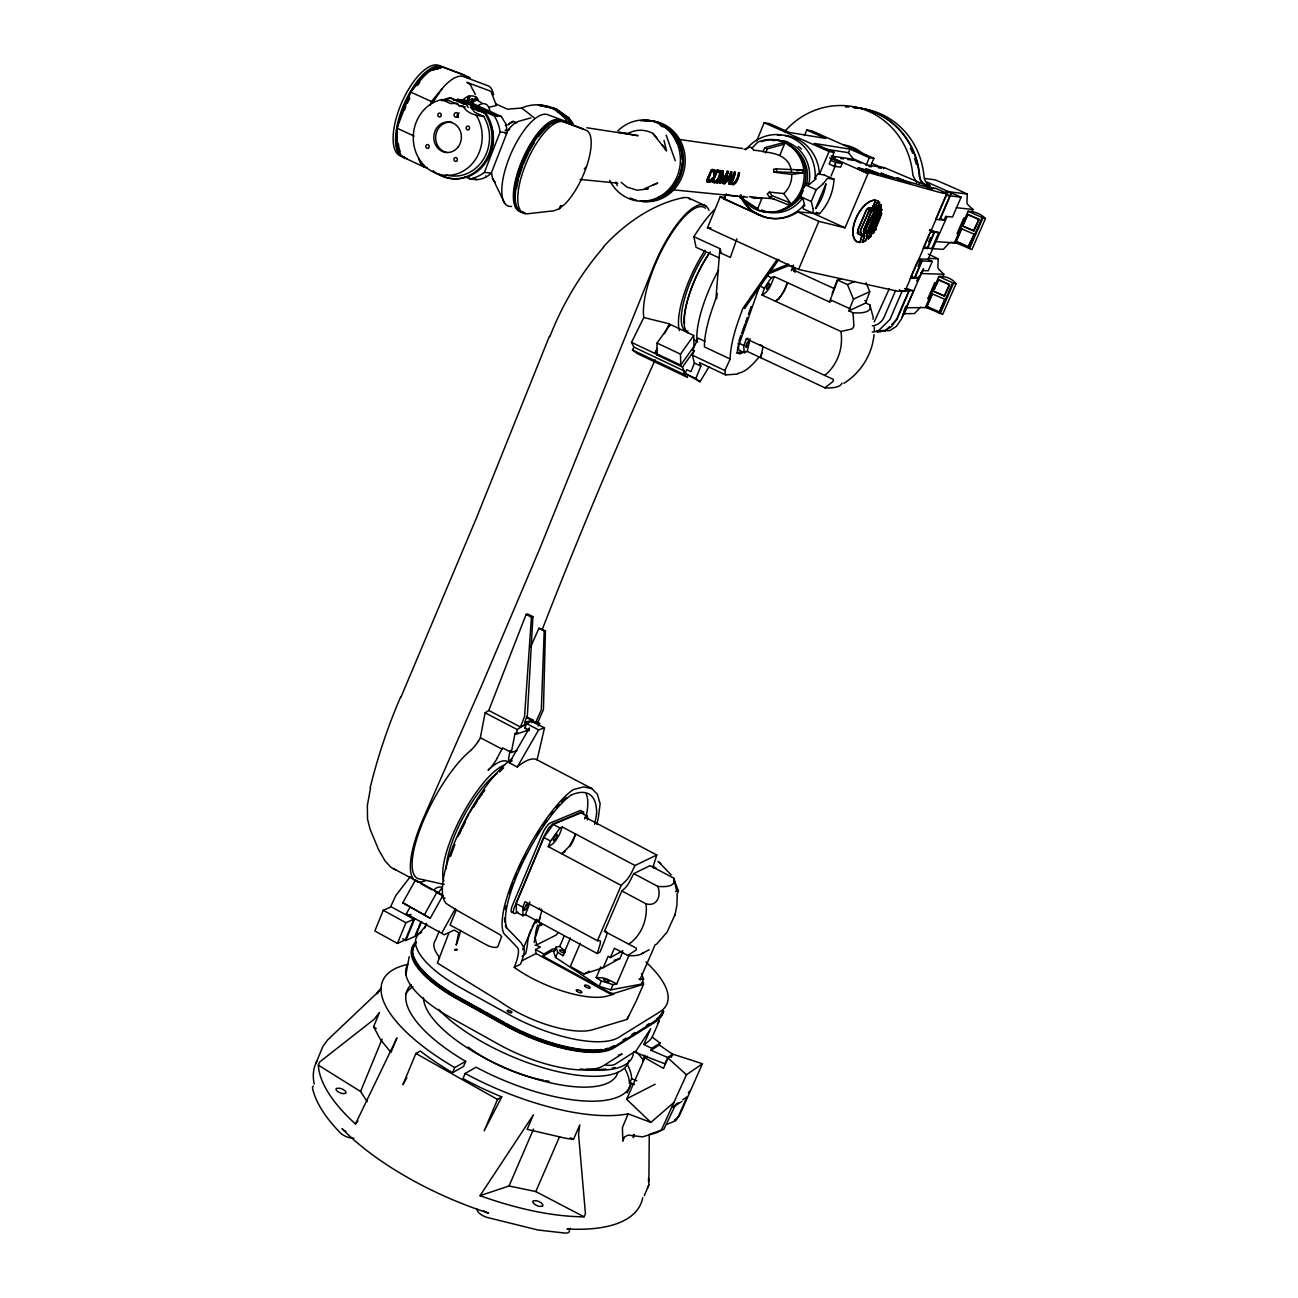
<?xml version="1.0" encoding="UTF-8"?>
<svg xmlns="http://www.w3.org/2000/svg" width="1298" height="1298" viewBox="0 0 1298 1298"><rect width="100%" height="100%" fill="white"/><g stroke="black" fill="none" stroke-linecap="round" stroke-linejoin="round"><path stroke-width="1.5" d="M715.02 171.677L714.987 170.93A3.034 0.99 -79.8 0 0 714.679 170.2L714.468 169.989A25.976 8.453 -80.8 0 0 713.527 169.681L713.137 169.6M649.26 1134.436L648.838 1185.042L644.279 1195.669M880.028 212.466C877.156 215.809 869.076 227.085 873.749 230.817M587.426 819.882L587.475 816.328L580.904 812.873L553.256 824.408L543.878 837.486L516.166 903.554L516.426 912.186L523.029 915.771L525.414 914.619L529.13 904.998A13.061 3.488 -61.7 0 0 529.746 901.932M874.268 331.412L874.333 327.096M530.476 647.329L538.93 628.248L545.42 630.86L543.44 709.552L537.713 722.775A118.069 34.219 -61.9 0 0 535.75 722.337L527.037 717.81M879.2 211.525C876.88 215.046 865.717 228.659 872.905 231.255L873.197 233.364A2.71 1.363 -63.8 0 0 872.694 231.141M633.456 1134.566L633.359 1137.697L634.251 1134.436M538.93 628.248L544.187 630.925L541.315 709.828L535.75 722.337M928.297 254.132A59.919 5.614 22.8 0 1 938.194 258.854L937.902 267.08A4.478 3.196 77.1 0 0 938.697 269.221L943.824 274.235A60.665 14.538 -65.1 0 1 942.867 276.961M925.312 178.507L935.177 179.87A60.211 4.283 22.8 0 1 967.286 194.051L966.945 202.407A4.511 3.261 78.5 0 0 967.756 204.565L972.932 209.497A61.201 14.619 -65.4 0 1 971.959 212.272M478.118 741.629A23.478 7.188 -62.3 0 0 480.244 738.173L485.127 712.797L488.778 710.477L526.096 614.441L527.572 613.938L532.91 616.647L527.394 715.182L524.619 722.451L532.975 720.082L531.904 722.678M862.197 242.045A22.78 11.471 -63.9 0 0 865.539 240.584L867.616 235.912L865.75 240.698A22.796 11.487 -63.9 0 1 862.424 242.158L864.76 235.295L860.509 232.877L860.915 229.681L868.962 210.487L874.268 208.621L877.967 201.222L874.268 208.621M869.011 232.667L869.903 234.922L868.378 238.832L869.968 233.916C859.795 230.379 872.889 217.545 874.479 210.795L878.081 209.903L880.758 204.792L878.081 209.903M875.566 229.86L876.264 229.162L874.479 229.584A1.801 0.892 -63.8 0 1 874.284 227.718C885.122 202.407 881.65 215.614 875.485 228.967M880.758 204.792L880.693 208.913L875.825 212.028L868.622 228.708L868.557 231.255L871.883 233.088L870.844 236.512A22.796 11.487 -63.9 0 1 868.378 238.832M750.017 338.664L747.242 351.401L744.435 352.699L738.757 350.038L738.205 342.948L743.884 345.609A52.001 14.57 -65.1 0 0 744.419 352.699M532.91 616.647L531.434 617.167L524.57 716.382L520.417 726.977L488.778 710.477M872.418 229.649L872.58 227.621L873.083 230.655L872.207 229.551M714.403 209.643A89.156 26.982 -65.3 0 0 693.878 236.69L720.228 248.778A100.741 15.284 -83.7 0 0 719.563 252.607L715.993 298.167L712.57 307.918A70.952 20.59 -65.2 0 0 704.441 346.907L730.206 359.027L724.884 370.53L725.582 374.895L737.686 374.067L738.286 373.061A71.147 20.022 -65.1 0 0 758.616 357.534M868.378 230.249L869.141 231.596L868.557 230.914A2.726 1.363 -63.8 0 1 868.833 228.821L875.825 212.028L877.643 210.828M793.435 265.1L793.094 268.589L792.251 265.766M716.626 298.67L717.194 293.397M720.861 177.307L721.672 170.622L723.132 170.882A34.202 25.717 48.1 0 1 721.672 181.249L721.396 181.136A34.202 25.717 48.1 0 0 722.142 178.718M874.008 334.624C872.305 354.37 860.752 372.883 843.895 383.283M881.472 214.689L881.439 213.115M868.622 228.708L868.281 230.2M728.129 172.748L728.356 171.417L726.182 177.907M405.885 974.684L409.211 956.658M871.607 211.525L863.689 230.135L863.884 228.691L863.689 232.147L867.178 233.591L866.967 237.209L867.178 233.591L863.397 231.255L870.65 212.758A3.894 1.963 -64 0 1 874.122 209.692L875.452 209.805L874.365 209.757A3.894 1.963 -64 0 0 871.607 211.525L871.948 210.893M863.705 233.932L864.095 237.615L864.695 236.447L862.424 242.158M876.264 229.162L875.16 227.702L881.245 214.592M497.264 757.951L502.537 747.891L511.298 752.483L516.961 750.666M860.882 234.532L861.807 235.944L859.893 242.483L862.018 236.041L857.589 233.413L857.897 229.535L866.496 209.659L870.634 208.199A3.943 1.979 -64.1 0 0 873.181 206.593L875.793 200.346A22.78 11.471 -63.9 0 0 855.285 219.914A22.78 11.471 -63.9 0 0 859.682 242.369M869.352 235.928L869.757 233.802M868.151 238.718A22.78 11.471 -63.9 0 0 870.634 236.398L871.039 232.018M511.298 752.483L515.03 733.451L517.691 732.559M515.03 733.451L516.361 734.133L517.253 729.573A118.102 34.202 -61.9 0 1 524.976 724.965L526.063 722.353M370.547 787.87L367.35 805.506L367.529 819.119L370.044 829.081L378.643 849.801L385.068 860.963L391.006 867.372L416.755 881.018M532.861 721.996L544.511 727.886L537.08 759.865A84.808 24.191 -61.9 0 0 517.269 767.021L509.351 762.851L529.454 727.902L529 730.871M510.244 750.406L508.881 756.734A23.429 6.847 -62.4 0 0 508.654 759.135A22.893 6.701 -62.4 0 0 508.751 761.099A22.163 6.474 -62.4 0 0 508.93 761.894M873.522 230.703L874.479 231.985L873.197 233.364L873.522 232.001M656.447 944.344L667.026 932.224L675.187 914.23M674.846 915.561L676.891 905.436L677.215 895.669M472.018 98.956L473.04 102.153L472.018 98.956L475.603 99.508A66.961 60.535 -87 0 1 482.304 103.353M872.937 319.276L873.083 318.935A7.577 1.233 74.7 0 0 873.067 316.696L869.806 304.884A48.626 13.694 19.9 0 1 853.013 312.753L848.86 310.855L865.701 303.002L869.709 291.693L866.058 282.802M448.913 932.954L437.377 963.035L500.639 1001.942A66.084 23.332 23.2 0 0 592.732 1029.72L627.048 1019.401L636.166 1001.18L643.532 984.241L643.337 982.164M714.452 174.224L714.922 172.391A2.32 0.909 -75.1 0 0 715.003 171.693M465.09 101.455A32.077 12.445 -66.4 0 1 467.929 99.962C465.56 93.294 481.087 95.663 474.744 101.001M467.929 99.962L468.903 100.124L470.022 96.474M525.414 914.619L597.242 953.527L599.871 945.074A10.53 2.547 -61.8 0 0 599.595 940.596L597.453 940.742L525.106 901.656L522.802 907.14L523.029 915.771M872.483 228.74L878.843 213.505M709.892 175.749A20.038 11.13 -72.2 0 0 710.266 174.776L711.272 171.823A2.937 0.941 -75.8 0 1 711.547 171.628A7.253 2.32 -76 0 1 711.823 171.563A15.187 4.9 -76.7 0 1 712.099 171.514L712.829 171.531A28.913 9.362 -76.6 0 1 713.738 171.644A8.388 2.71 -76.3 0 1 713.965 171.807L713.673 174.451L714.906 173.737A14.051 10.936 -68.5 0 0 715.068 172.812L715.263 171.109M713.949 174.565L714.403 172.196M584.603 818.876L585.22 817.269L656.788 855.009L654.078 863.527A10.319 2.45 -62.3 0 0 654.192 868.167L656.155 868.184L652.634 866.318M715.636 173.04L716.042 171.807M642.883 1060.92L644.7 1055.242M715.506 173.445L715.101 174.63M539.838 923.689L535.182 938.065A15.024 3.878 -61.7 0 0 534.192 942.51M762.104 352.699L760.466 357.599L762.186 350.914A11.001 3.067 -64.8 0 0 761.715 345.446L759.622 345.073L760.547 344.7M791.374 270.698L791.877 269.205L794.571 268.086A52.001 14.57 -65.1 0 1 794.993 272.353M709.503 173.77L711.385 169.681A15.608 5.046 -80.3 0 1 711.71 169.616M715.652 174.435L716.691 172.131A11.633 3.716 -75.9 0 1 717.048 172.066A22.488 7.236 -77.1 0 1 717.453 172.001L717.81 172.131A19.454 6.295 -78.2 0 0 717.096 172.066M736.891 238.816L730.352 257.426L719.546 252.461M745.782 305.046L744.533 308.535L778.978 259.308M738.886 341.033L740.915 335.338M741.596 333.44L745.003 323.916M745.571 322.326L747.291 317.539M748.427 314.359L751.282 306.377M759.411 286.744L737.589 348.708L737.313 352.131L739.682 353.981L745.36 351.369M743.884 345.609L746.301 338.859L747.972 338.178M853.013 312.753L853.922 325.928A7.723 6.165 81.5 0 1 851.845 328.994L840.974 331.493L762.023 295.035L764.49 288.172A52.001 14.57 -65.1 0 1 771.369 277.691L774.16 276.539L829.471 301.947L831.191 301.152M774.16 276.539C771.629 283.288 769.114 291.758 762.023 295.035M635.014 865.506L562.277 826.972L559.795 833.705A13.142 3.537 -62.1 0 1 552.932 843.749L548.243 846.588L621.158 885.431L626.285 880.401A10.595 2.58 -62.2 0 0 631.72 872.256L635.014 865.506L656.788 855.009M832.196 293.51L837.032 280.417L841.396 278.551M848.86 310.855L853.467 299.124L847.48 284.587L837.762 280.141L829.471 301.947M406.907 158.47A49.227 19.681 -66.5 0 1 397.383 142.034L396.961 128.161L410.671 92.044L421.136 79.535A49.227 19.681 -66.5 0 1 443.251 67.366M430.06 105.17L431.439 101.552L441.872 88.978A49.34 19.389 -66.5 0 1 463.808 76.696L487.853 85.717A43.353 16.696 -66.4 0 1 493.548 94.786M714.468 175.538L713.3 178.248M714.727 175.652L712.099 181.671L713.819 182.483A42.445 11.779 -51.2 0 0 714.679 182.612L715.036 182.564A16.095 4.478 -51.1 0 0 715.523 182.515L715.685 182.466A4.835 1.395 -52.5 0 0 716.204 182.272L718.768 179.027A17.848 15.836 -57.2 0 0 719.303 178.118M464.765 176.544L469.957 178.946A40.449 36.506 -86.1 0 0 484.397 172.439L500.136 131.942A40.449 36.506 -86.1 0 0 494.36 116.009L457.902 99.394A40.449 36.506 -86.1 0 0 453.911 100.465M526.68 728.454C521.342 729.654 529.73 719.06 532.894 721.834M540.503 916.972L538.638 921.791L541.12 913.338A10.465 2.742 -61.7 0 0 541.331 909.071M470.931 178.702C477.891 181.152 486.215 178.297 491.277 173.105L506.966 132.818L506.301 124.657L501.304 116.463L466.014 100.384L457.902 99.394M549.379 336.344L476.723 517.302L400.839 697.415M709.828 175.701L709.13 177.339M709.162 175.522L708.497 176.35M708.951 366.88L700.011 381.79L685.198 373.532L686.756 369.687L690.958 371.666L694.414 363.067L692.321 355.165L694.414 350.606L692.775 349.827L698.162 338.145L704.944 341.325M700.011 381.79L695.825 378.562L700.855 366.101L699.557 362.613L725.582 374.895M318.334 1065.139L319.584 1062.056L374.181 1019.255L379.454 1012.489L373.564 1026.815L380.476 1039.536L390.941 1052.435L396.928 1037.946L355.457 1124.003A177.226 70.06 23.3 0 1 318.334 1065.139L360.568 1091.488L367.172 1101.645M383.283 910.287L374.862 930.958L397.448 943.435L405.398 939.801L413.851 919.211L391.315 906.848L383.283 910.287L405.917 922.732L413.851 919.211M390.779 906.393L395.922 895.36L410.2 876.864M397.448 943.435L405.917 922.732M402.672 938.795L405.82 940.547L414.825 918.595M721.445 171.953L721.672 170.622M418.021 928.524L415.23 935.323L421.688 932.37M418.719 926.804L420.828 921.694M421.623 921.531L415.652 936.053L405.82 940.547M831.726 157.529L867.989 173.624L857.897 168.854L858.335 167.783L928.687 187.464L935.696 188.356L947.167 193.434L904.966 291.32L897.762 291.239L798.578 269.449L707.475 227.767L720.147 196.923L725.468 197.426M740.201 195.122A42.088 39.459 -79.6 0 0 759.865 215.29L724.073 199.048L726.231 193.808M424.381 928.395L426.474 923.316M360.568 1091.488L382.131 1039.098M756.75 140.736L764.165 122.742L769.471 123.651L789.249 132.412L825.934 138.464L806.788 130.011L804.5 135.495M729.817 181.817C726.994 187.545 732.461 177.794 726.166 181.671A31.606 27.712 -14.1 0 1 724.479 183.57L724.722 183.667A31.671 27.68 -14.5 0 0 726.685 181.46L726.442 181.363M773.868 198.724L762.137 197.929L757.691 208.67L753.846 207.42L740.201 197.75L741.353 194.992M439.276 931.12L435.528 940.174A61.98 21.709 22.8 0 0 438.432 955.831L439.535 958.589M520.417 726.977A118.118 34.219 -61.9 0 1 524.538 724.738L525.625 722.126M757.691 208.67L742.748 198.902L743.884 196.128M779.952 154.997L784.446 144.143L781.931 143.023L764.749 147.68L763.046 151.834C775.506 152.856 789.687 156.474 791.456 171.531M765.593 152.969L767.296 148.816L784.446 144.143M456.296 909.914L450.065 924.971L486.069 944.668A9.005 3.099 22.7 0 0 498.01 946.064L501.645 936.572L499.811 934.609L456.296 909.914L445.895 903.294L444.727 901.396A84.727 24.435 -61.9 0 1 459.622 831.109A84.727 24.435 -61.9 0 1 511.947 758.876M315.82 1063.468L322.894 1046.415L327.599 1039.974L379.454 990.763M736.793 179.043L736.875 178.864A24.565 22.877 -81.4 0 0 738.562 172.65L739.487 172.845A24.548 22.861 -81.3 0 1 737.799 179.059A24.484 22.342 -78.5 0 1 737.621 179.692L736.42 181.882A4.511 2.044 -57.4 0 1 735.852 182.742L734.165 184.348A4.705 1.282 -51.2 0 1 733.727 184.462M411.271 984.565A121.379 44.586 23.2 0 0 465.674 1061.358L463.548 1066.437L452.548 1072.7A147.534 54.467 23.2 0 1 420.357 1051.055L415.895 1053.473L402.899 1084.739L406.842 1077.713M737.54 178.946L736.631 180.909M740.687 197.053A42.104 39.475 -79.6 0 0 803.738 205.457L804.776 205.928L803.089 199.259L800.071 197.896L799.649 196.29L804.582 184.511L806.253 183.115L809.271 184.478L816.182 178.718L815.128 178.248A42.104 39.475 -79.6 0 0 790.579 137.296A42.104 39.475 -79.6 0 0 745.685 149.87M800.834 196.047L803.154 190.514M804.695 186.815L806.253 183.115M829.536 157.804L842.224 163.451L840.65 167.15L834.143 166.258L829.146 164.035L834.079 152.288L829.065 151.525L819.411 174.273A41.925 39.329 -79.5 0 0 784.673 135.43M812.986 208.443L811.25 201.498L816.199 189.719L823.354 183.699M824.473 175.165L834.014 179.173A51.774 48.594 -79.3 0 1 819.492 213.699L812.775 213.099A254.262 81.125 31.6 0 0 813.229 208.572M452.548 1072.7L454.706 1067.573L465.674 1061.358M548.243 846.588L550.563 841.039L559.941 827.962L562.277 826.972M834.143 166.258L835.717 162.526L842.224 163.451M831.045 176.009L835.685 164.943M793.613 271.233L794.944 268.086M798.578 269.449L818.811 221.358L845.047 227.831L868.443 172.569L940.239 192.575L947.167 193.434M854.295 160.173L848.47 152.677L849.979 149.108L869.303 157.658L873.895 158.356L870.65 166.03M634.414 1084.511L631.185 1083.23A121.379 44.586 23.2 0 1 476.074 1067.183L465.171 1073.462L463.013 1078.589A147.534 54.467 23.2 0 0 501.774 1096.875L484.17 1130.866L497.523 1099.455L501.774 1096.875M854.652 160.563L855.09 159.524L867.875 165.203L884.198 167.556L933.992 188.648M866.026 165.365L869.303 157.658M643.532 984.241L614.246 993.327A5.046 1.736 23.6 0 1 608.438 991.899L542.937 956.204L543.862 954.03L552.38 949.13L555.576 948.611M883.776 168.562L884.198 167.556M564.971 951.093A9.978 3.375 23.2 0 0 563.673 949.828L559.714 946.502L555.982 947.102L553.775 952.294L555.56 957.502L599.141 986.253L610.758 989.855L641.326 984.127L643.565 978.968L641.472 973.711M875.793 200.346L872.564 207.145L874.041 205.068M559.714 946.502L564.224 935.923M555.56 957.502L557.767 952.294L555.982 947.102M877.74 201.125L879.525 202.812L876.426 209.189L874.365 209.757L877.14 208.004L879.736 202.926L877.967 201.222M880.547 204.695L881.228 207.031L879.59 210.536M557.767 952.294L562.894 955.669L570.455 937.935M878.892 212.937L881.099 212.369L881.748 209.53L879.557 211.542M881.748 209.53L880.677 211.282L877.61 212.304L870.828 228.026A2.628 1.314 -63.8 0 0 870.682 230.444L870.715 229.924M580.19 943.419L570.325 966.507L584.068 973.987L603.229 967.675L619.909 958.443L622.667 952.051M480.049 1195.653L533.429 1114.771L527.166 1129.357L565.506 1138.249L573.489 1139.384L579.784 1124.895L578.551 1134.128L585.43 1213.679L584.051 1216.81A177.226 70.06 23.3 0 1 480.049 1195.653L509.043 1185.983L535.798 1191.564L584.051 1216.81M919 184.154L919.438 183.148M536.139 919.309L522.64 949.649M597.453 940.742L621.158 885.431M603.229 967.675L608.113 956.35L610.352 957.551L614.36 948.238L627.794 955.49L636.101 950.022A7.269 3.423 -13.8 0 0 636.247 948.108L604.495 931.364L621.839 890.931L624.776 888.335A10.562 2.564 -62.1 0 0 630.357 880.287L633.732 873.619L650.087 865.636L673.743 878.146L676.388 889.536A7.188 1.217 76.7 0 1 676.258 891.531L675.544 891.645M889.39 288.481L874.235 321.936M628.995 955.458L616.696 983.933L613.029 984.614L601.396 981.012L596.188 977.589L600.779 966.896M509.043 1185.983L533.559 1129M895.669 290.346L884.214 316.923A15.154 14.505 -82.8 0 1 872.321 325.912M733.419 179.156L733.662 178.589A24.646 22.942 -81.4 0 0 735.349 172.342L735.09 172.228A24.646 22.942 -81.4 0 1 734.133 176.447M599.141 986.253L601.396 981.012M904.966 291.32L902.142 291.174L889.909 319.535L878.129 331.087L872.207 332.126M904.69 291.19L908.876 290.736L896.512 319.405L891.629 326.463L884.798 330.86L877.026 330.649M929.546 233.559L923.202 248.243L927.113 248.47L934.122 232.228L929.368 230.087M918.027 266.609L919.665 261.79M928.67 241.947L930.569 237.534M914.23 278.34L921.742 260.93L917.816 260.768L910.271 278.243L914.23 278.34L911.066 276.912M881.894 330.487L889.633 330.714L896.431 326.333L901.283 319.308L913.597 290.801L909.298 290.752L896.934 319.389L891.742 324.484M914.652 278.356L922.164 260.963L932.272 261.401L928.232 270.747L922.343 270.552L918.919 278.453L911.504 276.928M927.535 248.502L934.544 232.261L938.746 232.585L931.769 248.745L924.371 247.074M961.12 197.182L950.266 195.852L939.963 219.735L944.133 220.125L945.739 216.377L952.537 217.042L961.12 197.182L927.048 182.109M610.758 989.855L613.029 984.614M903.83 311.017L905.858 306.328M916.712 281.228L918.741 276.506M923.543 268.637L902.11 317.264M903.035 314.635A39.881 38.129 -80 0 0 904.057 314.132L906.815 307.74L926.902 307.577M920.769 272.888L921.58 273.553L923.446 269.254M947.102 216.588L928.005 259.308L919.471 258.919M535.798 1191.564L559.584 1136.659M930.163 299.562L927.875 298.524L934.528 283.191L936.41 283.224M925.49 307.22L938.811 276.506C945.301 275.906 952.083 278.47 956.058 283.71L942.689 314.408L925.49 307.22L928.751 307.188M933.1 291.077L938.6 279.638L949.568 284.603L944.587 296.041L933.1 291.077L944.587 296.041M926.869 306.442L932.321 293.883L926.869 306.442L939.46 311.909L944.912 299.351L932.321 293.883M934.349 289.438L935.063 287.815M935.761 286.177L936.475 284.538M937.188 282.915L938.6 279.638M954.663 242.304L968.13 211.282C974.555 211.379 980.98 213.862 985.458 218.518L971.959 249.524L954.663 242.304L957.389 242.499M962.386 225.949L967.919 214.43L978.968 219.33L973.938 230.898L962.386 225.949L973.938 230.898M956.074 241.477L961.591 228.773L956.074 241.477L968.211 246.896L974.263 234.224L961.591 228.773M962.905 225.982L965.047 221.033M965.777 219.394L967.919 214.43M638.973 978.789L639.995 979.633L655.279 944.425M676.875 894.728L678.416 891.158L674.084 879.444L674.457 882.413M944.052 296.041L949.568 284.603M973.419 230.866L978.968 219.33M939.265 313.483L952.635 282.753L956.058 283.71M968.211 246.896L974.263 234.224M940.336 313.467L953.705 282.769M968.551 248.518L982.067 217.464L985.458 218.518M969.59 248.583L983.105 217.561M657.486 1023.749L659.384 1020.731L652.213 1037.102L660.098 1043.057L651.888 1048.362L643.808 1044.484L650.704 1028.714L636.101 1050.812L615.366 1064.084A24.289 8.794 23.8 0 1 605.939 1065.123M627.161 1064.198A121.379 44.586 23.2 0 1 631.623 1078.719L629.481 1083.587A121.314 44.781 23.2 0 0 625.052 1069.033M631.185 1083.23L629.043 1088.13A121.314 44.781 23.2 0 1 627.177 1092.867M647.524 1056.231A129.054 45.608 23.2 0 1 644.83 1057.773L626.918 1098.643L655.117 1084.252M651.028 1050.309L659.238 1044.987L672.607 1054.236L667.691 1057.497L651.028 1050.309L651.888 1048.362M674.392 1102.034L650.882 1122.397L628.118 1113.83L622.391 1127.67L622.878 1141.299L624.419 1137.016L628.102 1135.085L642.396 1136.87L657.323 1132.505L661.363 1130.12L686.447 1074.776L702.445 1063.743L673.532 1054.382L668.016 1058.048L663.456 1068.384L644.83 1057.773M659.238 1044.987L660.098 1043.057M667.691 1057.497L664.917 1063.808L633.667 1051.753M671.212 1057.383L672.607 1054.236M702.445 1063.743L679.227 1116.037L674.489 1120.093M647.491 1188.043L648.838 1185.042M736.566 179.578L734.36 182.856A11.309 3.213 -55.5 0 1 734.035 182.921M718.978 177.956L719.773 176.025A19.567 18.14 -57.3 0 0 720.082 175.214M719.238 178.086L719.806 176.755A19.097 17.507 -58.1 0 0 720.228 175.684L720.26 170.719A16.777 5.419 -81.3 0 0 719.563 170.46L719.79 170.541A22.829 7.399 -80.1 0 1 720.276 170.655M474.338 100.92L476.22 96.912A36.506 14.164 -66.4 0 1 478.216 100.076M627.048 1019.401L628.654 1015.928M707.945 179.075L707.832 180A24.711 7.204 -56.5 0 0 708.156 180.195M707.751 177.988L707.945 177.583A18.724 9.232 -70.4 0 0 708.692 176.479A18.594 8.778 -70.1 0 1 708.108 177.826M718.362 178.378L719.206 176.447A21.514 20.752 -55.5 0 0 719.595 175.295L719.611 172.407A11.779 3.78 -77.7 0 1 719.79 172.537L719.319 175.279A21.628 20.963 -55.3 0 1 718.962 176.333L718.459 177.518A20.022 18.724 -56.3 0 1 718.102 178.248A14.538 11.633 -58.9 0 1 717.794 179.124L716.22 180.828M708.14 177.858L706.891 181.542A21.888 6.117 -51.5 0 0 707.053 181.59L708.822 181.834A27.664 7.723 -51.1 0 0 709.617 181.866M760.174 285.171L761.715 282.039M633.895 347.118L632.483 349.973L637.302 353.591L687.599 377.442L683.04 373.954L684.468 371.098L633.895 347.118L631.526 342.364L643.824 317.507A65.679 20.444 -65.4 0 1 665.679 243.083A65.679 20.444 -65.4 0 1 705.463 208.28M713.835 179.448L713.786 180.779A15.819 4.575 -55.4 0 1 713.235 180.536L714.225 178.653M657.177 348.432L654.744 353.348L657.372 349.665M664.495 333.683L669.362 323.835L643.824 317.507M713.705 179.043L715.36 175.262A15.219 4.689 -71 0 0 715.555 174.403M708.676 178.28L708.027 180.065A19.162 5.565 -55.8 0 0 708.173 180.146A25.506 7.399 -55.6 0 0 708.448 180.276L710.184 180.422A26.041 7.593 -55.9 0 0 710.412 180.6M715.944 171.304L716.253 170.752A3.083 0.974 -79.1 0 1 716.642 170.395M707.345 178.783L711.077 171.628M707.15 179.173L706.518 181.347A7.626 2.125 -51.7 0 0 706.647 181.444A15.252 4.267 -51.4 0 0 706.842 181.509A7.723 2.158 -51.3 0 0 706.923 181.558A14.878 4.137 -50.3 0 0 707.167 181.558A19.73 5.468 -50.5 0 0 707.361 181.606M709.665 181.801L713.251 178.15L711.807 178.832A8.113 4.738 -57.2 0 1 711.418 179.481L710.331 180.292A26.041 7.528 -55 0 1 710.022 180.26M712.797 179.254L712.196 182.109A16.906 4.673 -50.8 0 0 712.391 182.174L713.965 182.418M474.906 100.822L475.603 99.508M378.886 990.471L377.053 993.846L381.336 988.151L376.972 993.116L379.584 990.634M460.547 930.325A51.579 14.603 -61.1 0 1 456.182 945.106L458.713 932.678L454.186 930.098L444.111 934.787L441.693 933.278L455.42 908.486M402.802 902.775L415.409 880.093L437.118 891.904L442.78 895.701L430.255 918.27L402.802 902.775L430.255 918.27M411.077 914.425L408.821 915.415L406.29 913.857L410.006 907.188M424.495 914.636L437.118 891.904M560.947 205.587L559.13 208.8L553.954 210.795L527.394 213.781A49.876 17.945 -66.1 0 1 525.171 165.69A49.876 17.945 -66.1 0 1 563.624 121.915L585.933 130.141A43.808 15.446 -66.1 0 1 588.237 161.163A43.808 15.446 -66.1 0 1 564.955 204.046L559.13 208.8L560.85 205.847M626.577 1099.244L650.882 1122.397M517.269 767.021L538.638 729.865L544.511 727.886M872.564 207.145L873.424 205.765L872.954 206.496M871.315 234.792L871.672 232.991M881.52 209.416L880.206 212.466M538.135 725.939L539.66 723.635L536.139 721.802M432.104 103.418L441.872 88.978M536.837 919.536L535.717 922.862A6.279 1.347 -54.3 0 0 536.837 922.391M875.55 213.05L876.653 211.444M868.492 211.85L872.013 209.075M873.327 212.888L876.182 210.325M878.113 206.755L876.215 209.075M777.226 259.243L742.748 308.551L738.643 320.071A71.147 20.022 -65.1 0 0 730.206 359.027M684.468 371.098A92.693 27.274 -65.2 0 1 682.505 367.074L693.359 351.742M657.421 354.078L680.752 365.127L680.493 354.143L693.732 335.484L670.32 324.484L657.031 343.061L656.837 354.906L682.505 367.074M680.752 365.127L693.927 346.42L693.732 335.484M716.707 182.71C718.686 180.276 715.555 183.57 717.664 182.904A24.938 23.169 -81.8 0 0 722.305 172.65A34.429 25.733 47.8 0 1 719.822 183.05L720.633 183.229A34.137 29.189 -10.3 0 0 727.529 173.267M722.743 183.359L727.626 173.267A24.808 23.072 -81.6 0 1 723.002 183.489L724.722 183.667M656.837 354.906L657.388 353.137M536.739 919.633L534.89 922.245A50.882 46.16 63.2 0 0 532.18 926.983M438.627 892.261L442.342 887.491M880.693 208.913L877.902 210.876M875.696 206.544L872.37 209.156M879.395 208.004L876.458 210.341L877.87 209.805M355.457 1124.003L357.988 1121.083M778.784 299.254L785.03 289.568L787.562 282.688L784.56 289.454A11.147 3.115 -65.2 0 1 779.141 297.875L775.458 301.233L777.68 299.903M416.528 941.959L414.046 944.766A86.917 30.828 22.9 0 0 457.383 999.022L505.311 1025.615A87.404 31.12 23.3 0 0 614.051 1047.859L655.214 1022.078A129.719 44.456 23.1 0 0 663.44 1011.093M426.88 924.776L418.297 934.414A86.998 30.552 22.9 0 0 461.812 988.427L509.806 1014.987A87.485 30.844 23.2 0 0 618.562 1037.443L659.627 1012.002A129.849 44.067 23.1 0 0 645.917 961.996M603.408 246.798C624.76 223.694 652.326 204.029 683.592 197.604M753.895 150.617L752.077 148.021L757.821 142.115A36.49 34.186 -79.8 0 1 800.168 158.048A36.49 34.186 -79.8 0 1 789.752 205.116A36.49 34.186 -79.8 0 1 744.728 201.174M889.552 326.642L885.236 330.844L877.399 332.223M584.278 168.87L586.501 166.712M505.328 125.582L506.301 124.657M688.313 1092.591L690.504 1090.628M870.001 209.643L860.704 229.584A3.57 1.801 -63.8 0 0 860.509 232.877L861.304 233.397L860.444 232.131M769.471 192.088L767.215 193.873L769.698 197.442L788.032 204.678L790.255 202.91L783.765 193.58L769.471 192.088L771.953 195.657L790.255 202.91M769.698 197.442L771.953 195.657M874.706 210.893L866.285 228.821A3.131 1.574 -63.8 0 0 866.123 231.709L866.837 232.18L866.09 231.076M513.148 121.866L511.331 122.775A20.297 7.577 -66.3 0 0 508.297 124.348M539.546 908.048L539.173 908.827M562.894 955.669L563.851 955.004M675.447 1104.598L678.351 1102.667M682.699 1099.763L687.048 1096.859L677.686 1117.967L675.625 1120.791L667.026 1124.279M672.526 1107.048L675.333 1105.182L663.862 1129.309L650.298 1134.079M673.792 1106.756L681.953 1101.402M649.195 949.714L641.504 953.868M623.008 1039.99L625.993 1038.124M631.948 1034.409L634.884 1032.575M646.534 1025.306L649.406 1023.505M565.149 851.585L561.661 853.727L566.918 848.827A10.53 2.791 -62.1 0 0 572.402 840.78L575.663 834.062L573.148 840.796A13.158 3.488 -62.1 0 1 569.773 846.653M747.242 351.401L824.993 387.842L833.056 381.434A7.658 3.78 -16.8 0 0 833.105 379.308L746.301 338.859M542.937 956.204L551.455 951.304L555.057 950.72M584.068 973.987L589.162 971.18M610.352 957.551L622.829 950.704M597.242 953.527L600.082 952.002L606.134 936.75A10.514 2.531 -61.8 0 0 606.231 931.542L604.495 931.364M910.45 183.278L897.064 177.583L904.625 181.266M537.68 925.036A54.175 42.931 48 0 0 535.165 938.048L536.95 945.674L540.406 947.037L535.571 949.503L536.09 953.543L608.048 992.775A5.046 1.736 23.6 0 0 613.857 994.203L607.269 996.069A66.295 22.666 23.2 0 1 514.981 967.919L514.235 967.399L520.482 964.171A25.717 6.717 -61.4 0 0 523.678 947.491L521.131 942.883L507.258 928.443A79.064 21.157 -61.9 0 1 522.818 862.391A79.064 21.157 -61.9 0 1 571.331 794.911M522.072 960.731L536.09 953.543M522.104 956.366L525.787 953.478L527.312 945.512A50.882 46.16 63.2 0 1 531.044 929.498M470.493 102.282L473.413 100.806M517.853 912.056L515.03 913.403A10.433 2.807 -61.7 0 1 514.819 906.199L544.641 835.068L548.6 827.962L552.461 824.165L582.234 811.753A10.238 2.71 -62.2 0 1 583.759 813.343M866.172 301.152L864.809 300.471M853.467 299.124L869.709 291.693M740.931 351.92L736.453 353.218M713.429 169.649L712.927 169.584A44.619 14.521 -81.5 0 0 712.488 169.535L712.278 169.551A30.373 9.832 -80.3 0 0 711.71 169.714L709.941 173.397A18.643 8.664 -71.1 0 1 709.13 175.181M847.48 284.587L854.668 281.39M585.22 817.269L587.475 816.328M867.405 208.621L869.189 207.875M878.162 210.925L879.363 210.422M652.634 185.127L657.729 183.05L644.765 188.583L648.254 188.794L637.14 190.238L626.918 187.074L621.142 182.304M769.065 272.061L788.519 264.094M769.568 273.424L788.924 265.49L794.571 268.086M869.79 209.546L871.429 208.881M872.516 209.124L874.057 208.507M874.479 210.795L875.955 210.227M744.16 149.351L750.212 147.08L752.077 148.021M876.442 211.331L877.854 210.941M509.043 129.605L505.084 130.238M709.892 181.752L710.055 181.688A3.099 0.892 -52.3 0 0 710.59 181.363L711.515 180.471A3.277 1.363 -56 0 0 711.872 180.016L713.251 178.15A14.684 4.17 -66.8 0 1 712.716 179.092M516.361 734.133L528.108 730.19M614.214 960.325L619.909 958.443M717.08 172.212L715.02 176.901A23.218 17.247 -74.1 0 1 714.695 177.648L714.581 177.907A17.539 7.399 -68.8 0 1 714.111 178.54M518.794 209.303A48.367 17.474 -66.1 0 1 519.054 169.892A48.367 17.474 -66.1 0 1 547.188 124.705L555.333 122.19M547.188 124.705L556.728 121.866M530.947 117.858L519.168 121.168A33.375 12.396 -66.2 0 0 505.23 133.71M428.632 70.936L440.833 67.902L428.632 70.936A47.75 19.113 -66.5 0 0 401.131 113.397A47.75 19.113 -66.5 0 0 400.628 153.878M713.316 180.617A46.225 13.321 -55.4 0 0 714.046 180.828L714.338 180.909A51.255 14.716 -54.9 0 0 714.809 180.941L715.49 181.039A24.321 7.025 -55.3 0 0 716.269 181.006L717.989 179.108A13.937 10.838 -59.1 0 0 718.313 178.589M488.908 107.296L496.436 105.527L490.904 91.282L466.923 82.374A45.495 17.799 -66.4 0 1 472.521 89.594M716.269 181.006L716.382 180.974A10.335 3.002 -55.6 0 1 715.912 180.893M710.038 181.898L709.925 181.915A25.7 7.171 -51.2 0 1 709.162 181.996L708.384 181.898M881.65 213.229L874.495 227.831L874.268 229.048L875.777 229.973M472.294 179.335L471.58 178.589M639.995 979.633L643.565 978.968M476.317 115.36A38.259 34.462 -86.3 0 1 462.834 171.32A38.259 34.462 -86.3 0 1 414.938 149.448A38.259 34.462 -86.3 0 1 441.807 99.589L450.584 103.613L457.107 103.24L459.524 106.16L463.143 105.998C466.68 113.672 476.123 115.522 483.667 116.382A38.048 34.316 -86.2 0 1 483.067 159.849A38.048 34.316 -86.2 0 1 446.074 174.873M869.4 207.972L868.557 208.102A3.959 1.996 -64 0 0 865.977 211.136L857.621 231.141L857.897 229.535L858.481 234.013L857.297 232.407M454.641 949.698L456.912 949.39L454.641 949.698L456.847 950.233M776.464 168.87L773.624 169.259L773.916 172.212L791.748 174.419L802.764 172.926L802.489 170.022L776.464 168.87L776.756 171.823L802.764 172.926M773.916 172.212L776.756 171.823M796.972 170.784L802.489 170.022M567.972 122.58A42.931 39.102 -85 0 0 521.731 108.01L507.421 109.194L495.56 103.791M710.509 180.422L712.278 177.956M544.187 630.925L545.42 630.86M621.839 890.931L646.096 903.862C657.356 907.01 661.623 894.987 657.68 886.323L633.732 873.619M904.495 313.71L914.506 313.564L920.136 307.496A4.494 3.472 -40.5 0 1 920.801 307.107M902.483 314.148L904.057 314.132M939.46 311.909L944.912 299.351M732.981 184.494L733.289 184.511A27.307 7.512 -51.8 0 1 732.981 184.494L732.624 184.381M708.286 180.146L710.266 180.422M733.078 184.511L733.175 184.511A28.621 7.902 -52 0 0 733.597 184.657M927.875 298.524L929.774 298.524M906.734 288.627L913.597 290.801M712.375 169.551L712.764 169.681A44.554 14.473 -81 0 1 713.089 169.714M717.697 170.2L717.81 170.2A43.369 14.083 -82.2 0 0 717.486 170.152A26.56 8.583 -81 0 0 717.129 170.2M714.046 180.844A51.271 14.749 -55.2 0 0 714.484 180.925L715.587 181.039M921.58 273.553L943.824 274.235M715.117 180.925L715.393 181.039A23.137 6.733 -55.9 0 0 715.798 181.055M596.188 977.589L600.925 977.767A10.092 3.44 23.6 0 1 610.092 980.525L616.696 983.933M732.364 184.478L730.806 184.17A7.301 1.996 -51.1 0 1 730.547 184.073L732.721 178.394A24.662 22.958 -81.5 0 0 734.408 172.147L735.349 172.342M928.395 258.383L938.194 258.854M731.958 184.365L731.099 184.235M932.094 248.064L933.619 248.161A40.254 38.356 -74.8 0 1 932.581 248.681M933.603 248.762L943.338 249.346L948.984 243.245A4.527 3.456 -39.4 0 1 951.077 242.353L955.458 242.758M707.475 227.767L711.061 228.01M955.928 243.018L935.323 241.542M958.881 233.786L957.032 233.64L963.749 218.145L965.582 218.324M930.244 231.92L934.122 232.228M751.574 197.588L761.715 198.464L753.392 197.653M720.147 196.923L760.839 215.371A42.039 39.427 -79.6 0 0 797.832 211.898L812.564 213.18M469.957 178.946L472.926 179.205M724.073 199.048L725.063 199.146M712.943 171.45L711.953 171.385A10.79 3.488 -76.6 0 0 711.207 171.514M724.738 194.862L737.524 196.095M747.551 197.199L673.613 189.865M484.397 172.439L491.277 173.105M732.883 182.872L732.429 182.823A25.441 7.188 -54.9 0 1 731.699 182.596L732.818 179.789A23.835 19.632 -75.2 0 0 733.062 179.221A24.354 21.287 -77.4 0 0 733.321 178.653L733.402 178.459A24.646 22.942 -81.4 0 0 733.776 177.469M580.109 179.432L617.799 183.148M749.417 196.679L756.718 197.393M757.367 198.042L761.309 198.432M718.394 170.233L718.832 170.281M712.683 171.417L713.04 171.547A22.147 7.155 -76.9 0 1 714.273 171.92M956.237 207.68L972.932 209.497M728.535 183.992L729.281 184.073A31.736 24.857 50.6 0 0 731.894 171.839L730.936 171.725A31.752 27.842 -14.9 0 1 723.7 183.456L724.17 182.369L723.976 183.586A31.833 27.923 -14.9 0 0 730.644 173.445L730.936 171.725M717.924 172.034L718.897 172.261A18.594 5.971 -76.6 0 1 719.53 172.342L719.627 172.423A18.172 5.841 -76.7 0 0 719.303 172.326L718.167 172.066M727.578 179.838L730.401 180.244A32.288 25.116 50.1 0 0 731.439 173.721L731.163 173.608A32.353 28.231 -13.8 0 1 727.578 179.838L727.854 179.951A32.369 28.231 -13.7 0 0 731.342 173.705L731.066 173.591A32.288 25.1 50.1 0 1 730.125 180.114L730.401 180.244M713.673 174.451L714.63 174.646M717.664 182.904L717.405 182.791A24.938 23.169 -81.8 0 0 722.045 172.52L722.402 172.65A34.527 25.814 47.8 0 1 720.082 183.164M721.396 181.136A33.764 28.994 -11.1 0 0 727.156 171.287L728.632 171.547M950.25 193.856L951.759 194.035L950.72 193.58M834.014 179.173L827.378 178.345A253.029 121.12 12.2 0 1 823.159 183.635M817.772 174.062L824.554 174.954M928.248 188.486L931.283 188.859M945.544 191.293L967.286 194.051M500.136 131.942L506.966 132.818M586.826 127.756L638.081 135.673L618.968 132.299L629.189 133.759M708.205 181.882L707.15 181.655M483.667 116.382L474.873 112.374L470.557 107.069L486.215 113.802A40.676 36.685 -86.2 0 1 484.3 164.457A40.676 36.685 -86.2 0 1 439.324 174.37M461.536 99.719L496.923 115.847L501.304 116.463M494.36 116.009L496.923 115.847M676.161 139L742.667 148.491M754.868 150.243L762.851 151.379M868.816 166.42L871.575 166.809M878.389 167.799L881.082 168.172M713.608 169.746L713.705 169.762A28.751 9.362 -80.9 0 1 714.663 169.989M459.524 106.16L465.398 107.004M831.158 155.987L855.09 159.524M441.807 99.589L449.303 100.692L458.048 104.684M832.148 157.253L835.02 157.675M840.715 158.518L843.538 158.924M847.724 159.54L849.119 159.751M850.515 159.946L853.273 160.352M905.728 307.577L906.815 307.74M441.401 100.579A40.709 36.717 -86.2 0 1 450.26 97.821L466.517 104.813L468.302 107.426M824.814 149.027L848.47 152.677M849.979 149.108L814.106 143.429L834.079 152.288M707.54 181.704L707.718 181.736A19.665 5.468 -50.6 0 1 707.426 181.72L707.475 181.688M926.545 307.091L929.352 307.561M732.689 182.937L732.64 182.856A24.208 6.863 -55.4 0 1 731.958 182.742L733.078 179.903A23.721 19.519 -75.2 0 0 733.548 179.221M806.788 130.011L811.672 130.838L873.895 158.356M596.934 824.425A353.445 85.344 -63.5 0 1 598.346 817.578L600.13 803.786L597.421 794.295L591.839 788.551L583.613 786.929L573.213 789.638A85.279 22.829 -61.9 0 0 520.822 862.456A85.279 22.829 -61.9 0 0 504.078 933.716L517.107 947.215A55.587 27.793 -63.7 0 1 517.951 948.173L518.048 948.4A31.412 8.259 -61.4 0 1 517.561 957.632L517.042 959.579A29.383 7.707 -61.4 0 1 514.235 967.383M731.261 184.332L731.163 184.316A7.317 1.996 -50.8 0 1 730.823 184.186L734.408 172.147M572.045 124.64L568.686 117.907L554.635 108.561L539.205 105.365L556.225 108.805L568.686 117.907A42.753 38.989 -85 0 1 573.456 124.3M444.208 884.49L420.779 879.168A76.095 22.861 -61.8 0 1 421.071 826.599A76.095 22.861 -61.8 0 1 470.574 750.585M877.821 174.24C882.608 173.981 855.625 164.505 870.066 171.206M864.922 169.503L873.992 172.861M857.897 168.854L860.331 169.519M898.135 178.816L902.71 180.503M583.467 129.021L559.211 119.919A49.843 18.01 -66.1 0 0 520.741 163.662A49.843 18.01 -66.1 0 0 523.045 211.769M437.101 892.748L442.294 894.711M393.391 868.881L395.825 869.822M872.97 172.439L875.663 173.494M631.623 1078.719L636.799 1080.763M889.893 177.307L880.612 174.11L881.423 174.678M946.583 191.747L948.643 192.672M926.447 183.992L930.114 185.614A10.919 10.384 -72.2 0 1 924.03 176.82A77.62 73.353 -77 0 0 854.133 107.961M941.699 192.201L950.266 195.852M926.756 186.815L932.013 189.135M871.785 163.256L882.056 167.799M855.966 160.92L860.996 163.142M968.13 211.282L982.067 217.464M764.165 122.742L829.065 151.525M967.399 214.381L978.449 219.281M830.704 160.303L835.717 162.526M941.748 219.054L944.133 220.125M764.749 147.68L767.296 148.816M938.746 232.585L929.79 230.119L934.544 232.261M956.61 241.509L965.712 245.565M967.221 246.247L968.746 246.928M804.582 184.511L816.199 189.719M923.949 247.042L927.113 248.47M799.649 196.29L811.25 201.498M739.487 172.845L739.227 172.731A24.548 22.861 -81.3 0 1 737.929 177.94M738.562 172.65L738.822 172.764A24.565 22.877 -81.4 0 1 737.134 178.978M927.583 259.292L932.272 261.401M727.156 171.287L727.415 171.401A33.764 28.994 -11.1 0 1 721.672 181.266M816.328 212.272L819.492 213.699M723.132 170.882L722.872 170.768A34.202 25.717 48.1 0 1 722.645 176.155M727.626 173.267L727.269 173.137A34.04 29.108 -10.3 0 1 726.247 175.262M918.578 259.503L922.164 260.963M845.047 227.831L803.219 208.8A187.772 60.081 31.5 0 0 803.478 205.311M797.832 211.898L818.811 221.358M938.811 276.506L952.635 282.753M938.065 279.622L949.033 284.587M719.822 183.05L720.633 183.229M934.528 283.191L936.815 284.23M915.788 277.042L918.919 278.453M740.201 197.75L742.748 198.902M904.576 288.594L909.298 290.752M899.287 289.876L902.142 291.174M516.734 122.888L513.083 121.217A23.202 8.648 -66.3 0 0 507.956 125.079M460.904 99.832L497.296 116.431M471.271 106.988L486.215 113.802M450.26 97.821L464.538 104.327M410.671 92.044L431.439 101.552M791.877 269.205L834.419 288.691M865.701 303.002L869.806 304.884M830.412 299.838L849.898 308.697M767.053 275.711L771.369 277.691M718.93 257.799L696.036 247.269L693.878 236.69M760.174 286.193L764.49 288.172M396.961 128.161L414.176 136.128M886.063 175.684L881.05 173.072L894.517 178.313M869.611 172.261L865.409 170.2M683.575 197.604A54.386 10.708 -29.1 0 1 688.735 198.042L705.901 206.025M473.462 178.215L476.723 179.724M468.221 177.437L469.584 178.069M404.035 157.658L424.397 167.134M694.398 340.141L697.691 341.682M858.335 167.783L868.443 172.569M692.321 355.165L724.884 370.53M657.031 343.061L680.493 354.143M694.414 363.067L700.855 366.101M631.526 342.364L656.61 354.24M685.198 373.532L695.825 378.562M632.483 349.973L683.04 373.954M875.014 228.464L875.241 228.205M863.397 231.255L864.5 232.683M867.486 234.532L866.772 233.251M864.549 235.181L863.916 234.029M861.807 235.944L861.093 234.646M526.096 614.441L531.434 617.167M570.406 1137.778L573.489 1139.384M526.582 716.756L532.975 720.082M526.956 723.797L538.638 729.865M524.863 728.146L528.611 730.093M897.405 179.173L899.092 180.049M485.127 712.797L517.253 729.573M876.442 173.997L878.194 174.922M537.08 759.865L591.839 788.551M480.471 737.783L502.277 749.238M553.256 824.408L559.941 827.962M543.878 837.486L550.563 841.039M559.324 112.845L568.686 117.907L558.87 112.488M516.166 903.554L522.802 907.14M421.233 883.954L431.991 889.828M435.073 891.499L442.78 895.701M442.164 896.821L444.971 898.362M535.571 949.503L543.862 954.03M406.29 913.857L441.693 933.278M484.138 1011.239L458.535 997.042A85.944 30.422 22.9 0 1 413.835 956.626M485.858 1012.197L504.727 1022.662M415.895 1053.473L497.523 1099.455M714.679 170.184L715.003 170.363A2.969 1.022 -77.8 0 1 715.279 171.076M373.564 1026.815L376.29 1028.487M534.127 117.793L521.731 108.01M415.409 880.093L418.329 882.04M659.562 124.64L662.775 126.896M688.751 198.042L690.212 199.616M658.8 861.921L658.102 861.369L671.196 874.901M660.049 862.91L660.86 863.559M692.775 349.827L694.333 351.093M467.085 77.718L463.435 74.651L438.967 65.435A49.21 19.746 -66.6 0 0 399.573 107.945A49.21 19.746 -66.6 0 0 404.246 156.523M668.016 1058.048L686.447 1074.776M916.615 182.661L912.851 175.262A78.578 74.164 -77.4 0 0 863.121 109.243A78.578 74.164 -77.4 0 0 784.495 131.682M554.635 108.561L557.767 111.985M626.545 134.294A30.065 27.745 -83.1 0 1 652.926 133.451L656.999 138.026M652.926 133.451L666.474 150.714L664.008 140.476M662.369 144.987L666.474 150.714M871.25 232.115L871.883 233.088M869.222 232.78L869.968 233.916M673.256 135.219L677.378 143.137M473.007 89.87L475.393 94.511M504.792 203.462L492.542 178.215M666.182 135.203L675.252 160.79M615.966 182.061L617.248 185.679M720.228 248.778L720.893 252.299M485.776 175.83L485.793 177.372M662.158 1012.229A128.762 44.132 23.1 0 1 654.387 1021.623M661.234 1014.095A128.778 44.067 23.1 0 1 656.415 1019.092M613.938 1045.653A86.414 30.73 23.3 0 1 609.557 1047.729M608.145 1048.184A86.414 30.73 23.3 0 1 605.095 1048.946M601.818 1049.514A86.414 30.73 23.3 0 1 506.447 1023.619M414.938 945.171A85.928 30.471 22.9 0 0 457.788 998.811L505.701 1025.388A86.398 30.779 23.3 0 0 613.175 1047.389L655.961 1020.406A129.735 44.392 23.1 0 0 663.7 1011.174M413.316 954.89A85.944 30.422 22.9 0 1 415.652 943.451M633.343 1054.138A112.001 40.173 23.2 0 1 580.287 1068.968M652.213 1037.102A129.411 46.452 25.7 0 1 643.808 1044.484M618.335 1055.047A24.321 8.713 23.8 0 0 622.115 1053.895L604.024 1065.382A85.003 30.811 23.3 0 1 498.172 1044.079L450.406 1017.454A84.532 30.503 22.9 0 1 407.361 965.615M628.946 1060.32A110.379 39.849 23.2 0 1 549.784 1069.633A110.379 39.849 23.2 0 1 438.529 1009.325M615.106 1067.475A110.444 39.621 23.2 0 1 612.202 1068.124M605.793 1069.049A110.444 39.621 23.2 0 1 586.55 1068.919M676.696 889.325A44.667 18.902 -57.6 0 1 678.416 891.158M643.289 952.489A45.998 15.041 23.4 0 1 627.794 955.49M673.743 878.146A46.306 14.067 23.3 0 1 657.68 886.323M646.096 903.862A46.76 42.72 63.9 0 1 628.621 944.36M433.905 890.039A9.524 8.534 67.4 0 1 441.336 887.118M414.76 943.029A86.934 30.779 22.9 0 0 458.113 997.253L506.058 1023.83A87.42 31.087 23.3 0 0 614.798 1046.123M509.351 762.851A84.743 24.402 -61.9 0 1 512.126 760.66M535.036 945.187A15.024 3.878 -61.7 0 0 536.593 944.96L555.771 935.241A4.932 1.249 -61.7 0 0 557.978 932.759M596.561 813.619A79.146 20.946 -62 0 1 594.581 824.279M571.298 794.993A79.892 30.535 -57.8 0 1 596.609 813.57M450.633 856.258A81.125 23.396 -61.9 0 1 454.933 844.641M459.557 833.9A81.125 23.396 -61.9 0 1 461.261 830.249M462.12 828.432A81.125 23.396 -61.9 0 1 465.365 821.959M473.738 806.918A81.125 23.396 -61.9 0 1 476.901 801.791M479.027 798.465A81.125 23.396 -61.9 0 1 482.256 793.63M499.552 771.953A81.125 23.396 -61.9 0 1 503.656 767.881M586.144 794.052A79.064 21.19 -61.9 0 1 586.274 815.971M506.382 927.956A79.064 21.19 -61.9 0 1 505.344 925.36M504.727 922.083A79.064 21.19 -61.9 0 1 504.565 918.108M505.425 909.427A79.064 21.19 -61.9 0 1 506.025 906.118M509.384 893.219A79.064 21.19 -61.9 0 1 512.921 882.9M514.316 879.298A79.064 21.19 -61.9 0 1 516.572 873.765M518.794 868.638A79.064 21.19 -61.9 0 1 521.861 862.034M523.435 858.789A79.064 21.19 -61.9 0 1 525.852 854.019M536.626 835.003A79.064 21.19 -61.9 0 1 539.854 829.893M543.116 825.009A79.064 21.19 -61.9 0 1 546.393 820.336M550.758 814.511A79.064 21.19 -61.9 0 1 552.916 811.785M556.566 807.47A79.064 21.19 -61.9 0 1 559.097 804.663M561.58 802.083A79.064 21.19 -61.9 0 1 566.366 797.621M512.824 912.202A10.433 2.807 -61.7 0 1 512.613 904.998L542.402 833.884A10.481 2.856 -62.1 0 1 550.238 822.997L580.044 810.601A10.238 2.726 -62.2 0 1 581.585 812.191M542.499 924.419A6.328 1.639 -61.7 0 1 540.585 922.764M484.884 113.607A40.709 36.717 -86.2 0 1 480.941 166.728A40.709 36.717 -86.2 0 1 432.98 170.784M442.78 100.773A40.676 36.685 -86.2 0 1 445.62 99.605M447.096 99.102A40.676 36.685 -86.2 0 1 450.114 98.307M446.69 152.45A15.284 13.775 -86.3 0 1 435.933 134.619A15.284 13.775 -86.3 0 1 452.142 122.434M458.389 117.469A2.304 2.077 -85.5 0 1 459.232 113.04M472.148 107.799A32.499 29.351 -86.1 0 1 479.205 111.109M489.817 123.196A32.499 29.351 -86.1 0 1 490.936 125.695M491.423 126.993A32.499 29.351 -86.1 0 1 487.642 158.113M476.415 106.744A33.602 12.899 -66.4 0 1 489.768 110.671M470.655 107.588A32.547 29.367 -86.1 0 1 477.729 110.898M662.094 125.565A39.216 36.214 -83 0 1 668.373 129.703M673.597 135.024A39.216 36.214 -83 0 1 679.243 144.678M679.909 146.414A39.216 36.214 -83 0 1 682.245 159.443M682.148 163.191A39.216 36.214 -83 0 1 679.811 174.403M679.146 176.155A39.216 36.214 -83 0 1 670.644 189.2M669.346 190.465A39.216 36.214 -83 0 1 665.014 193.937M661.883 195.852A39.216 36.214 -83 0 1 658.67 197.41M676.631 179.611A39.232 36.23 -83 0 1 674.636 183.034M640.482 120.795A40.546 37.447 -83 0 1 682.602 160.141A40.546 37.447 -83 0 1 640.385 201.141M636.783 200.541A40.546 37.447 -83 0 1 629.919 198.205M617.718 130.984A40.627 37.496 -83.1 0 1 672.689 135.349A40.627 37.496 -83.1 0 1 663.164 194.311A40.627 37.496 -83.1 0 1 609.719 180.406M791.748 174.419A23.348 21.888 -79.8 0 1 783.765 193.58M709.925 173.932A18.448 9.054 -71.2 0 1 709.406 175.344M714.533 174.662A18.318 8.291 -71.2 0 1 714.257 175.425M714.809 174.776A16.29 5.971 -71.1 0 0 715.084 173.981L716.902 170.492A18.253 5.873 -80.3 0 1 717.421 170.379A33.326 10.741 -80.6 0 1 717.956 170.379M720.195 170.752A5.922 1.915 -80.4 0 1 720.341 170.914L720.568 171.417A3.196 1.168 -76.1 0 1 720.633 172.228A2.612 0.99 -75.2 0 1 720.585 172.861L720.276 174.386A15.56 12.769 -63.1 0 1 720.033 175.198M719.043 177.988A17.896 15.884 -57.1 0 1 718.573 178.929A13.223 10.027 -58.5 0 1 718.037 179.951L717.453 180.6A3.926 1.639 -57.3 0 1 716.853 181.395A2.515 0.827 -54.9 0 1 716.382 181.785L715.961 182.109A4.64 1.33 -52.3 0 1 715.604 182.272L715.409 182.353A17.474 4.835 -50.8 0 1 714.825 182.401M736.712 178.994A24.565 22.699 -79.4 0 1 736.485 179.53M736.112 181.85A4.219 1.866 -57.4 0 1 735.544 182.71L734.035 184.154A4.689 1.282 -51.1 0 1 733.484 184.332M643.208 120.698A40.514 37.415 -83 0 1 683.462 161.244A40.514 37.415 -83 0 1 641.293 201.222A40.449 37.366 -83 0 0 685.166 162.445A40.449 37.366 -83 0 0 644.992 120.974M635.906 200.168A40.514 37.415 -83 0 1 630.828 198.286M761.293 141.677A36.441 34.137 -79.8 0 1 796.534 150.568A36.441 34.137 -79.8 0 1 803.559 188.372M802.829 190.222A36.441 34.137 -79.8 0 1 757.594 209.595M788.486 145.262A33.975 31.85 -79.6 0 1 806.464 184.397M800.915 196.598A33.975 31.85 -79.6 0 1 783.246 209.303M772.586 140.573A36.295 34.024 -79.6 0 1 808.589 184.933M802.44 198.27A36.295 34.024 -79.6 0 1 761.618 209.935M798.205 146.56A36.166 33.926 -79.5 0 1 801.385 149.043M780.228 140.914A36.166 33.926 -79.5 0 1 787.691 141.839M709.195 177.372A24.078 18.999 -78.3 0 1 708.74 178.329M712.651 169.714A33.148 10.741 -80.4 0 0 711.872 169.827A15.706 5.078 -80.7 0 0 711.645 169.811M714.549 182.758A39.151 10.887 -51.3 0 1 714.257 182.71M715.23 174.678A17.961 8.177 -71.2 0 1 714.857 175.717M725.063 177.339A34.04 29.108 -10.3 0 1 720.374 183.115M737.134 178.978A24.548 22.488 -78.7 0 1 736.907 179.53L734.619 182.969A11.228 3.213 -55.8 0 1 734.295 183.05M734.181 183.245A33.862 9.654 -55.9 0 1 733.613 183.196M733.938 183.083A34.478 9.832 -55.8 0 1 733.354 183.05M468.903 100.124A32.093 12.445 -66.4 0 1 472.715 99.881M462.202 100.449A36.506 14.164 -66.4 0 1 469.195 95.841M495.349 182.191A33.375 12.396 -66.2 0 1 491.747 173.105M524.911 212.629A49.859 17.977 -66.1 0 1 522.64 164.522A49.859 17.977 -66.1 0 1 561.109 120.779M404.554 157.561A49.227 19.697 -66.5 0 1 402.948 106.777A49.227 19.697 -66.5 0 1 441.417 66.539L467.637 76.55A43.256 16.939 -66.5 0 1 470.363 78.432M400.222 151.379A47.766 19.097 -66.5 0 1 398.372 143.883M404.424 110.216A47.766 19.097 -66.5 0 1 405.82 106.728M407.345 103.223A47.766 19.097 -66.5 0 1 409.795 98.145M417.421 85.506A47.766 19.097 -66.5 0 1 419.789 82.342M427.22 167.929A49.34 19.389 -66.5 0 1 418.816 158.745M572.629 124.705A43.726 15.641 -66.1 0 0 570.211 123.018L547.61 114.662A49.795 18.188 -66.2 0 0 509.043 158.275A49.795 18.188 -66.2 0 0 511.59 206.431M538.394 105.252A42.834 39.037 -85 0 1 571.104 123.959M559.568 113.38A41.406 37.739 -85 0 1 562.423 115.668M516.604 188.616A48.367 17.442 -66.1 0 1 518.486 179.108M519.022 177.128A48.367 17.442 -66.1 0 1 522.445 166.566M523.126 164.797A48.367 17.442 -66.1 0 1 528.692 152.466M529.568 150.811A48.367 17.442 -66.1 0 1 534.224 142.829M538.638 136.468A48.367 17.442 -66.1 0 1 549.07 125.565M507.34 131.033A24.094 8.972 -66.2 0 1 509.741 129.135M925.442 184.997A10.984 10.433 -72.4 0 1 919.325 176.171A78.026 73.694 -77.2 0 0 852.721 107.117M843.262 144.857A39.557 37.334 -77.5 0 1 863.3 154.138M845.469 106.955A78.026 73.694 -77.2 0 1 849.103 106.939M817.626 174.013A187.188 90.016 12.6 0 1 814.933 178.183M777.518 135.398A41.925 39.329 -79.5 0 1 781.072 135.235M925.88 185.062A10.968 10.433 -72.4 0 1 919.763 176.236A77.977 73.662 -77.1 0 0 853.175 107.215M910.45 148.28A76.355 72.136 -77.1 0 1 912.64 153.132M914.619 158.534A76.355 72.136 -77.1 0 1 916.258 164.294M697.123 342.007A65.419 19.21 -65.2 0 1 718.589 270.016M687.762 332.71A54.954 16.468 -65.3 0 1 710.233 251.828M859.893 242.483A22.796 11.487 -63.9 0 1 855.479 220.011A22.796 11.487 -63.9 0 1 876.004 200.444M840.974 331.493A49.032 45.073 68 0 1 824.619 375.447M842.061 383.088A48.091 14.667 19.9 0 1 824.993 387.842M688.021 331.039A53.851 16.193 -65.3 0 1 683.072 304.641A53.851 16.193 -65.3 0 1 705.366 253.256M684.549 323.526A53.299 15.965 -65.3 0 1 708.237 254.862M425.468 880.661A79.292 23.835 -61.8 0 1 424.105 816.62L482.369 683.868L539.708 548.843L652.407 269.578A67.756 21.093 -65.4 0 1 708.984 210.39M542.596 628.573A1329.947 273.764 -64.5 0 1 655.166 359.838M478.086 741.531A22.374 6.782 -62.1 0 1 470.606 750.455M534.078 722.451A118.102 34.202 -61.9 0 1 539.66 723.635M370.157 787.756A565.863 524.992 76.4 0 1 400.498 697.253M549.849 336.571A307.188 285.738 86.4 0 1 603.7 247.107M443.851 880.904A68.048 19.843 -61.9 0 1 460.839 817.529A68.048 19.843 -61.9 0 1 504.5 765.074M446.301 868.784A61.541 17.945 -61.9 0 1 463.37 816.945A61.541 17.945 -61.9 0 1 497.037 773.559M457.918 836.658A61.574 17.88 -61.9 0 1 468.886 814.138M469.892 812.37A61.574 17.88 -61.9 0 1 474.078 805.441M475.149 803.77A61.574 17.88 -61.9 0 1 479.433 797.426M481.607 794.441A61.574 17.88 -61.9 0 1 484.852 790.222M679.471 330.601A59.384 17.848 -65.3 0 1 705.057 250.254M497.345 758.048A23.283 7.107 -62.3 0 1 488.226 770.152M488.275 769.925A69.394 20.33 -61.9 0 1 508.281 761.942M669.703 325.96A61.055 18.529 -65.3 0 1 669.362 323.835M549.135 1081.25A77.28 28.507 23.2 0 1 545.452 1080.65M543.586 1080.309A77.28 28.507 23.2 0 1 468.156 1047.064M642.721 1197.665A177.015 70.709 23.3 0 1 566.999 1228.93A9.849 4.072 24.3 0 0 570.357 1228.33M314.213 1084.041A177.015 70.709 23.3 0 1 317.312 1060.547M313.435 1086.166A9.573 3.894 21.9 0 0 312.542 1088.162A176.95 70.919 23.3 0 0 340.303 1132.846A9.784 4.072 22.3 0 0 353.835 1138.184M345.885 1131.45A9.784 4.056 22.3 0 1 342.023 1128.66A177.015 70.709 23.3 0 0 488.583 1213.127A9.946 4.17 23.7 0 1 483.57 1210.807M477.031 1209.184A9.93 4.186 23.7 0 0 486.782 1217.346L537.875 1229.985L565.182 1233.1A9.849 4.089 24.4 0 0 569.368 1230.358M648.497 1178.081A177.226 70.06 23.3 0 1 648.513 1181.521M628.118 1113.83A147.615 54.24 23.2 0 1 465.171 1073.462M454.706 1067.573A147.615 54.24 23.2 0 1 407.832 964.382M636.134 1051.591A147.615 54.24 23.2 0 1 643.451 1060.158M405.771 993.976A121.314 44.781 23.2 0 1 412.926 986.642M617.864 1072.278A104.749 38.307 23.2 0 1 516.296 1072.343A104.749 38.307 23.2 0 1 423.505 997.837M825.901 184.008L815.533 208.67A52.18 48.918 -79.6 0 0 825.901 184.008M946.015 195.333L935.68 219.33L939.541 219.687L949.844 195.803L946.015 195.333M526.014 905.258L524.635 907.74A3.651 0.974 -61.7 0 0 525.106 909.979A3.651 0.974 -61.7 0 0 527.913 904.933A3.651 0.974 -61.7 0 0 526.014 905.258M871.396 207.907L870.423 208.086L871.396 207.907M866.886 155.825L861.84 153.781L866.886 155.825M826.696 149.643L821.423 147.501L826.696 149.643M818.892 134.603L813.878 132.558L818.892 134.603M776.869 127.561L771.629 125.419L776.869 127.561M542.45 1206.15L539.595 1206.41A5.435 2.239 24.1 0 1 534.143 1203.846A5.435 2.239 24.1 0 1 533.218 1200.877L536.074 1200.634A5.435 2.239 24.1 0 1 541.509 1203.181A5.435 2.239 24.1 0 1 542.45 1206.15M345.43 1093.419L342.445 1093.565A5.322 2.142 22.1 0 1 337.156 1091.066A5.322 2.142 22.1 0 1 336.604 1088.373L339.589 1088.227A5.322 2.142 22.1 0 1 344.862 1090.709A5.322 2.142 22.1 0 1 345.43 1093.419M746.301 347.15L745.766 346.696A3.164 0.892 -64.9 0 1 746.626 343.727A3.164 0.892 -64.9 0 1 748.346 341.488L748.881 341.958A3.164 0.892 -64.9 0 1 748.021 344.911A3.164 0.892 -64.9 0 1 746.301 347.15M767.102 289.243L766.566 288.724A3.196 0.909 -65.2 0 1 767.459 285.69A3.196 0.909 -65.2 0 1 769.179 283.467L769.698 283.986A3.196 0.909 -65.2 0 1 768.822 287.02A3.196 0.909 -65.2 0 1 767.102 289.243M608.94 981.174L607.837 980.055A2.904 0.99 23.6 0 0 604.868 978.903A2.904 0.99 23.6 0 0 603.635 979.503L604.738 980.623A2.904 0.99 23.6 0 0 607.707 981.775A2.904 0.99 23.6 0 0 608.94 981.174M564.857 952.18L563.786 951.093A2.872 0.974 23.2 0 0 560.85 949.958A2.872 0.974 23.2 0 0 559.584 950.525L560.655 951.612A2.872 0.974 23.2 0 0 563.592 952.764A2.872 0.974 23.2 0 0 564.857 952.18M555.009 839.741A3.667 0.99 -62.1 0 0 557.069 834.306A3.667 0.99 -62.1 0 0 553.759 838.459A3.667 0.99 -62.1 0 0 555.009 839.741M507.583 1011.418A2.564 0.925 23.1 0 0 511.704 1012.748A2.564 0.925 23.1 0 0 509.303 1010.477A2.564 0.925 23.1 0 0 507.583 1011.418M576.799 991.153A3.067 1.055 23.5 0 0 581.682 992.743A3.067 1.055 23.5 0 0 578.73 990.05A3.067 1.055 23.5 0 0 576.799 991.153M585.171 986.448A3.034 1.038 23.5 0 0 590.022 988.021A3.034 1.038 23.5 0 0 587.085 985.377A3.034 1.038 23.5 0 0 585.171 986.448M457.967 147.177A15.3 13.791 -86.3 0 0 450.309 122.19A15.3 13.791 -86.3 0 0 434.538 142.326A15.3 13.791 -86.3 0 0 457.967 147.177M457.399 116.739A2.304 2.077 -85.5 0 0 456.977 112.796A2.304 2.077 -85.5 0 0 454.105 115.23A2.304 2.077 -85.5 0 0 457.399 116.739M428.502 147.972A1.898 1.72 -86.9 0 0 428.145 144.695A1.898 1.72 -86.9 0 0 425.776 146.706A1.898 1.72 -86.9 0 0 428.502 147.972M456.685 161.001A1.915 1.72 -86.9 0 0 456.328 157.723A1.915 1.72 -86.9 0 0 453.943 159.735A1.915 1.72 -86.9 0 0 456.685 161.001M468.854 129.476A1.915 1.736 -85.7 0 0 468.497 126.182A1.915 1.736 -85.7 0 0 466.096 128.226A1.915 1.736 -85.7 0 0 468.854 129.476M440.557 116.512A1.915 1.72 -85.8 0 0 440.2 113.218A1.915 1.72 -85.8 0 0 437.815 115.246A1.915 1.72 -85.8 0 0 440.557 116.512"/></g></svg>
